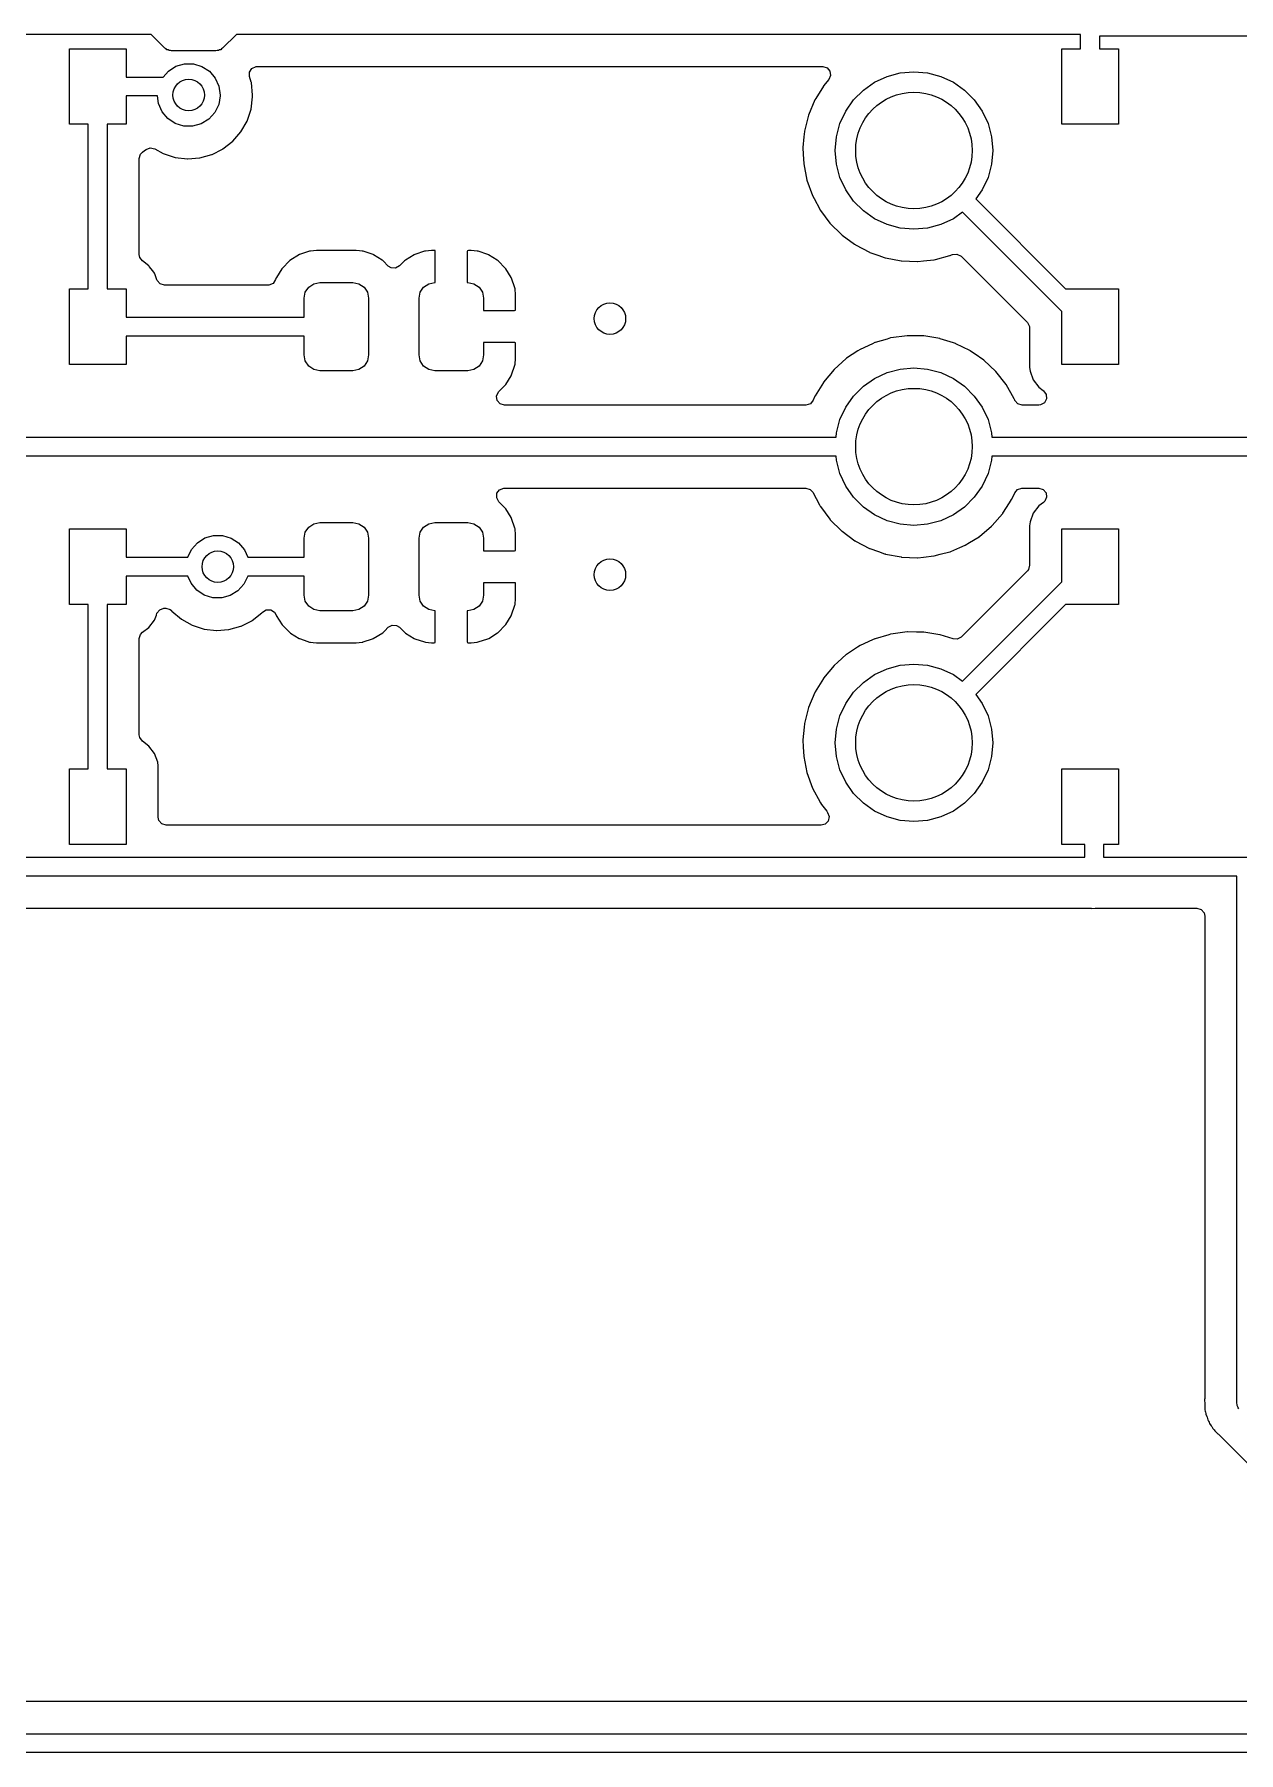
# Model space of a CAD drawing. Extents: x 51 to 243, y -135 to -54.
# Drawn here: x 93.99 to 113.1, y -135.02 to -107.76 of the extents above; entities that cross this region are included whole.
import ezdxf

# ---------------------------------------------------------------- set-up
doc = ezdxf.new("R2010")
doc.units = 0
doc.layers.add('BLACK', color=7, linetype='CONTINUOUS')

msp = doc.modelspace()

# ---------------------------------------------------------------- linework, layer by layer
at = {"layer": 'BLACK', "linetype": 'CONTINUOUS'}
for p, q in [((95.8435, -107.758), (91.845, -107.758)), ((96.0621, -107.977), (95.8435, -107.758)), ((97.1965, -107.758), (96.9779, -107.977)), ((110.595, -107.758), (97.1965, -107.758)), ((110.595, -107.985), (110.595, -107.758)), ((114.683, -107.785), (110.895, -107.785)), ((110.895, -107.785), (110.895, -107.985)), ((94.545, -109.185), (94.545, -107.985)), ((94.545, -107.985), (95.445, -107.985)), ((95.445, -107.985), (95.445, -108.435)), ((96.0792, -107.987), (96.0621, -107.977)), ((96.0931, -108.001), (96.0792, -107.987)), ((96.1122, -108.006), (96.0931, -108.001)), ((96.1293, -108.016), (96.1122, -108.006)), ((96.149, -108.016), (96.1293, -108.016)), ((96.1681, -108.021), (96.149, -108.016)), ((96.8719, -108.021), (96.1681, -108.021)), ((96.2356, -108.264), (96.3719, -108.225)), ((96.3719, -108.225), (96.5136, -108.226)), ((96.5136, -108.226), (96.6494, -108.267)), ((96.891, -108.016), (96.8719, -108.021)), ((96.9107, -108.016), (96.891, -108.016)), ((96.9278, -108.006), (96.9107, -108.016)), ((96.9469, -108.001), (96.9278, -108.006)), ((96.9608, -107.987), (96.9469, -108.001)), ((96.9779, -107.977), (96.9608, -107.987)), ((110.295, -109.185), (110.295, -107.985)), ((110.295, -107.985), (110.595, -107.985)), ((110.895, -107.985), (111.195, -107.985)), ((111.195, -107.985), (111.195, -109.185)), ((95.445, -108.435), (96.0315, -108.435)), ((96.0315, -108.435), (96.1157, -108.34)), ((96.1157, -108.34), (96.2356, -108.264)), ((96.6494, -108.267), (96.7684, -108.344)), ((96.7684, -108.344), (96.8609, -108.451)), ((96.8609, -108.451), (96.9196, -108.58)), ((97.4048, -108.358), (97.4427, -108.298)), ((97.4053, -108.429), (97.4048, -108.358)), ((97.4312, -108.515), (97.4053, -108.429)), ((97.4338, -108.524), (97.4312, -108.515)), ((97.4427, -108.298), (97.5071, -108.268)), ((97.5071, -108.268), (97.526, -108.267)), ((97.526, -108.267), (106.503, -108.267)), ((106.503, -108.267), (106.571, -108.287)), ((106.6, -108.474), (106.514, -108.576)), ((106.571, -108.287), (106.617, -108.341)), ((106.627, -108.411), (106.6, -108.474)), ((106.617, -108.341), (106.627, -108.411)), ((107.147, -108.642), (107.325, -108.517)), ((107.325, -108.517), (107.522, -108.425)), ((107.522, -108.425), (107.733, -108.369)), ((107.733, -108.369), (107.95, -108.35)), ((107.95, -108.35), (108.167, -108.369)), ((108.167, -108.369), (108.378, -108.425)), ((108.378, -108.425), (108.575, -108.517)), ((108.575, -108.517), (108.753, -108.642)), ((95.9425, -108.735), (95.445, -108.735)), ((95.445, -108.735), (95.445, -109.185)), ((95.9581, -108.855), (95.9425, -108.735)), ((96.9396, -108.733), (96.9161, -108.873)), ((96.9196, -108.58), (96.9397, -108.721)), ((96.9397, -108.721), (96.9396, -108.733)), ((97.4279, -108.945), (97.4527, -108.749)), ((97.4531, -108.721), (97.4338, -108.524)), ((97.4527, -108.749), (97.4531, -108.721)), ((106.393, -108.777), (106.379, -108.799)), ((106.512, -108.58), (106.393, -108.777)), ((106.514, -108.576), (106.512, -108.58)), ((106.992, -108.797), (107.147, -108.642)), ((108.753, -108.642), (108.908, -108.797)), ((96.0152, -108.985), (95.9581, -108.855)), ((96.1065, -109.093), (96.0152, -108.985)), ((96.8542, -109), (96.7591, -109.105)), ((96.9161, -108.873), (96.8542, -109)), ((97.3655, -109.133), (97.4279, -108.945)), ((106.278, -109.04), (106.213, -109.294)), ((106.379, -108.799), (106.278, -109.04)), ((106.775, -109.172), (106.867, -108.975)), ((106.867, -108.975), (106.992, -108.797)), ((108.908, -108.797), (109.033, -108.975)), ((109.033, -108.975), (109.125, -109.172)), ((94.845, -109.185), (94.545, -109.185)), ((94.845, -111.795), (94.845, -109.185)), ((95.445, -109.185), (95.145, -109.185)), ((95.145, -109.185), (95.145, -111.795)), ((96.2245, -109.172), (96.1065, -109.093)), ((96.3598, -109.214), (96.2245, -109.172)), ((96.5015, -109.217), (96.3598, -109.214)), ((96.6383, -109.179), (96.5015, -109.217)), ((96.7591, -109.105), (96.6383, -109.179)), ((97.1386, -109.454), (97.2678, -109.305)), ((97.2678, -109.305), (97.3655, -109.133)), ((106.213, -109.298), (106.204, -109.386)), ((106.213, -109.294), (106.213, -109.298)), ((106.213, -109.298), (106.213, -109.298)), ((106.719, -109.383), (106.775, -109.172)), ((109.125, -109.172), (109.181, -109.383)), ((111.195, -109.185), (110.295, -109.185)), ((95.7039, -109.626), (95.735, -109.603)), ((95.735, -109.603), (95.7621, -109.583)), ((95.7621, -109.583), (95.8286, -109.558)), ((95.8286, -109.558), (95.8991, -109.574)), ((95.8991, -109.574), (96.034, -109.649)), ((96.8117, -109.663), (96.9772, -109.579)), ((96.9772, -109.579), (96.9827, -109.576)), ((96.9772, -109.579), (96.9772, -109.579)), ((96.9827, -109.576), (97.1386, -109.454)), ((106.204, -109.386), (106.187, -109.554)), ((106.187, -109.554), (106.187, -109.559)), ((106.187, -109.559), (106.187, -109.559)), ((106.187, -109.559), (106.192, -109.657)), ((106.7, -109.6), (106.719, -109.383)), ((106.719, -109.817), (106.7, -109.6)), ((109.181, -109.383), (109.2, -109.6)), ((109.2, -109.6), (109.181, -109.817)), ((95.6535, -109.727), (95.6735, -109.659)), ((95.6535, -111.253), (95.6535, -109.727)), ((95.6735, -109.659), (95.7039, -109.626)), ((96.034, -109.649), (96.2221, -109.71)), ((96.2221, -109.71), (96.4185, -109.734)), ((96.4185, -109.734), (96.4246, -109.733)), ((96.4246, -109.733), (96.6095, -109.719)), ((96.4246, -109.733), (96.4246, -109.733)), ((96.6095, -109.719), (96.6096, -109.719)), ((96.6096, -109.719), (96.6157, -109.718)), ((96.6157, -109.718), (96.8062, -109.665)), ((96.8062, -109.665), (96.8117, -109.663)), ((96.8117, -109.663), (96.8117, -109.663)), ((106.192, -109.657), (106.2, -109.815)), ((106.2, -109.815), (106.251, -110.071)), ((106.775, -110.028), (106.719, -109.817)), ((109.181, -109.817), (109.125, -110.028)), ((106.251, -110.071), (106.339, -110.317)), ((106.867, -110.225), (106.775, -110.028)), ((109.125, -110.028), (109.033, -110.225)), ((106.339, -110.317), (106.364, -110.364)), ((106.364, -110.364), (106.455, -110.533)), ((106.992, -110.403), (106.867, -110.225)), ((107.147, -110.558), (106.992, -110.403)), ((109.033, -110.225), (108.931, -110.369)), ((108.931, -110.369), (110.357, -111.795)), ((106.455, -110.533), (106.463, -110.547)), ((106.463, -110.547), (106.466, -110.551)), ((106.466, -110.551), (106.466, -110.551)), ((106.466, -110.551), (106.616, -110.753)), ((107.325, -110.683), (107.147, -110.558)), ((107.522, -110.775), (107.325, -110.683)), ((108.575, -110.683), (108.378, -110.775)), ((108.719, -110.581), (108.575, -110.683)), ((110.295, -112.157), (108.719, -110.581)), ((106.616, -110.753), (106.616, -110.753)), ((106.616, -110.753), (106.619, -110.757)), ((106.619, -110.757), (106.622, -110.76)), ((106.622, -110.76), (106.622, -110.76)), ((106.622, -110.76), (106.8, -110.936)), ((106.8, -110.936), (106.805, -110.941)), ((106.805, -110.941), (106.809, -110.944)), ((106.809, -110.944), (106.809, -110.944)), ((106.809, -110.944), (107.006, -111.088)), ((107.733, -110.831), (107.522, -110.775)), ((107.95, -110.85), (107.733, -110.831)), ((108.167, -110.831), (107.95, -110.85)), ((108.378, -110.775), (108.167, -110.831)), ((98.2304, -111.242), (98.1961, -111.253)), ((98.3573, -111.2), (98.2304, -111.242)), ((98.3638, -111.197), (98.3573, -111.2)), ((98.3573, -111.2), (98.3573, -111.2)), ((98.3707, -111.197), (98.3638, -111.197)), ((98.4663, -111.187), (98.3707, -111.197)), ((98.3707, -111.197), (98.3707, -111.197)), ((98.4664, -111.187), (98.4663, -111.187)), ((98.4696, -111.186), (98.4664, -111.187)), ((99.0954, -111.186), (98.4696, -111.186)), ((99.1483, -111.192), (99.0954, -111.186)), ((99.193, -111.197), (99.1483, -111.192)), ((99.1999, -111.197), (99.193, -111.197)), ((99.193, -111.197), (99.193, -111.197)), ((99.2064, -111.199), (99.1999, -111.197)), ((99.27, -111.22), (99.2064, -111.199)), ((99.2064, -111.199), (99.2064, -111.199)), ((99.3677, -111.253), (99.27, -111.22)), ((100.182, -111.2), (100.028, -111.252)), ((100.196, -111.197), (100.182, -111.2)), ((100.291, -111.187), (100.196, -111.197)), ((100.298, -111.187), (100.291, -111.187)), ((100.34, -111.187), (100.298, -111.187)), ((100.348, -111.189), (100.34, -111.187)), ((100.349, -111.19), (100.348, -111.189)), ((100.353, -111.205), (100.349, -111.19)), ((100.353, -111.695), (100.353, -111.205)), ((100.863, -111.193), (100.861, -111.201)), ((100.861, -111.201), (100.861, -111.695)), ((100.864, -111.191), (100.863, -111.193)), ((100.88, -111.187), (100.864, -111.191)), ((100.917, -111.187), (100.88, -111.187)), ((100.924, -111.187), (100.917, -111.187)), ((101.018, -111.197), (100.924, -111.187)), ((101.031, -111.2), (101.018, -111.197)), ((101.186, -111.251), (101.031, -111.2)), ((107.006, -111.088), (107.016, -111.095)), ((107.016, -111.095), (107.02, -111.098)), ((107.02, -111.098), (107.02, -111.098)), ((107.02, -111.098), (107.243, -111.215)), ((107.243, -111.215), (107.243, -111.215)), ((107.243, -111.215), (107.247, -111.217)), ((107.247, -111.217), (107.391, -111.267)), ((108.559, -111.252), (108.629, -111.244)), ((108.629, -111.244), (108.698, -111.279)), ((95.6614, -111.297), (95.6535, -111.253)), ((95.7039, -111.354), (95.6614, -111.297)), ((95.8083, -111.432), (95.7039, -111.354)), ((95.8136, -111.439), (95.8083, -111.432)), ((95.8686, -111.512), (95.8136, -111.439)), ((95.8956, -111.548), (95.8686, -111.512)), ((97.9169, -111.478), (97.8329, -111.614)), ((97.9207, -111.472), (97.9169, -111.478)), ((97.9169, -111.478), (97.9169, -111.478)), ((98.0457, -111.347), (97.9207, -111.472)), ((98.1961, -111.253), (98.0457, -111.347)), ((99.374, -111.257), (99.3677, -111.253)), ((99.5121, -111.342), (99.374, -111.257)), ((99.374, -111.257), (99.374, -111.257)), ((99.5183, -111.346), (99.5121, -111.342)), ((99.5235, -111.351), (99.5183, -111.346)), ((99.6064, -111.434), (99.5235, -111.351)), ((99.5235, -111.351), (99.5235, -111.351)), ((99.6515, -111.463), (99.6064, -111.434)), ((99.7223, -111.468), (99.6515, -111.463)), ((99.7846, -111.433), (99.7223, -111.468)), ((99.8658, -111.352), (99.7846, -111.433)), ((99.8772, -111.343), (99.8658, -111.352)), ((100.015, -111.258), (99.8772, -111.343)), ((100.028, -111.252), (100.015, -111.258)), ((101.199, -111.257), (101.186, -111.251)), ((101.337, -111.342), (101.199, -111.257)), ((101.348, -111.351), (101.337, -111.342)), ((101.463, -111.466), (101.348, -111.351)), ((101.472, -111.477), (101.463, -111.466)), ((101.557, -111.615), (101.472, -111.477)), ((107.391, -111.267), (107.475, -111.297)), ((107.475, -111.297), (107.494, -111.303)), ((107.494, -111.303), (107.498, -111.304)), ((107.498, -111.304), (107.746, -111.351)), ((107.746, -111.351), (107.746, -111.351)), ((107.746, -111.351), (107.75, -111.352)), ((107.75, -111.352), (107.881, -111.357)), ((107.881, -111.357), (108.007, -111.362)), ((108.007, -111.362), (108.007, -111.362)), ((108.007, -111.362), (108.012, -111.362)), ((108.012, -111.362), (108.103, -111.352)), ((108.103, -111.352), (108.267, -111.334)), ((108.267, -111.334), (108.267, -111.334)), ((108.267, -111.334), (108.271, -111.334)), ((108.271, -111.334), (108.291, -111.329)), ((108.291, -111.329), (108.52, -111.269)), ((108.52, -111.269), (108.524, -111.267)), ((108.524, -111.267), (108.548, -111.257)), ((108.548, -111.257), (108.559, -111.252)), ((108.698, -111.279), (109.75, -112.331)), ((95.8988, -111.557), (95.8956, -111.548)), ((95.9355, -111.655), (95.8988, -111.557)), ((95.9389, -111.663), (95.9355, -111.655)), ((95.9854, -111.716), (95.9389, -111.663)), ((96.0535, -111.736), (95.9854, -111.716)), ((97.699, -111.736), (96.0535, -111.736)), ((97.7126, -111.736), (97.699, -111.736)), ((97.7782, -111.709), (97.7126, -111.736)), ((97.8186, -111.65), (97.7782, -111.709)), ((97.8279, -111.622), (97.8186, -111.65)), ((97.8329, -111.614), (97.8279, -111.622)), ((98.289, -111.849), (98.3432, -111.768)), ((98.3432, -111.768), (98.4243, -111.714)), ((98.4243, -111.714), (98.52, -111.695)), ((98.52, -111.695), (99.045, -111.695)), ((99.045, -111.695), (99.1407, -111.714)), ((99.1407, -111.714), (99.2218, -111.768)), ((99.2218, -111.768), (99.276, -111.849)), ((100.114, -111.849), (100.168, -111.768)), ((100.168, -111.768), (100.249, -111.714)), ((100.249, -111.714), (100.345, -111.695)), ((100.345, -111.695), (100.353, -111.695)), ((100.861, -111.695), (100.87, -111.695)), ((100.87, -111.695), (100.966, -111.714)), ((100.966, -111.714), (101.047, -111.768)), ((101.047, -111.768), (101.101, -111.849)), ((101.563, -111.628), (101.557, -111.615)), ((101.615, -111.782), (101.563, -111.628)), ((101.618, -111.796), (101.615, -111.782)), ((94.545, -112.995), (94.545, -111.795)), ((94.545, -111.795), (94.845, -111.795)), ((95.145, -111.795), (95.445, -111.795)), ((95.445, -111.795), (95.445, -112.245)), ((98.27, -111.945), (98.289, -111.849)), ((98.27, -112.245), (98.27, -111.945)), ((99.276, -111.849), (99.295, -111.945)), ((99.295, -111.945), (99.295, -112.845)), ((100.095, -111.945), (100.114, -111.849)), ((100.095, -112.845), (100.095, -111.945)), ((101.101, -111.849), (101.12, -111.945)), ((101.12, -111.945), (101.12, -112.141)), ((101.628, -111.891), (101.618, -111.796)), ((101.628, -111.898), (101.628, -111.891)), ((101.628, -112.127), (101.628, -111.898)), ((110.357, -111.795), (111.195, -111.795)), ((111.195, -111.795), (111.195, -112.995)), ((95.445, -112.245), (98.27, -112.245)), ((101.12, -112.141), (101.61, -112.141)), ((101.61, -112.141), (101.625, -112.137)), ((101.625, -112.137), (101.626, -112.135)), ((101.626, -112.135), (101.628, -112.127)), ((109.75, -112.331), (109.784, -112.393)), ((110.295, -112.995), (110.295, -112.157)), ((98.27, -112.545), (95.445, -112.545)), ((95.445, -112.545), (95.445, -112.995)), ((98.27, -112.845), (98.27, -112.545)), ((107.523, -112.593), (107.332, -112.648)), ((107.579, -112.576), (107.523, -112.593)), ((107.583, -112.575), (107.579, -112.576)), ((107.579, -112.576), (107.579, -112.576)), ((107.842, -112.54), (107.583, -112.575)), ((107.847, -112.54), (107.842, -112.54)), ((107.99, -112.542), (107.847, -112.54)), ((107.847, -112.54), (107.847, -112.54)), ((108.104, -112.543), (107.99, -112.542)), ((108.362, -112.585), (108.104, -112.543)), ((108.366, -112.587), (108.362, -112.585)), ((108.579, -112.655), (108.366, -112.587)), ((109.784, -112.393), (109.786, -112.42)), ((109.786, -112.42), (109.786, -113.043)), ((98.289, -112.941), (98.27, -112.845)), ((99.295, -112.845), (99.276, -112.941)), ((100.114, -112.941), (100.095, -112.845)), ((101.12, -112.845), (101.101, -112.941)), ((101.614, -112.649), (101.12, -112.649)), ((101.12, -112.649), (101.12, -112.845)), ((101.622, -112.651), (101.614, -112.649)), ((101.624, -112.652), (101.622, -112.651)), ((101.628, -112.667), (101.624, -112.652)), ((101.628, -112.892), (101.628, -112.667)), ((107.06, -112.781), (106.88, -112.898)), ((107.095, -112.758), (107.06, -112.781)), ((107.292, -112.667), (107.095, -112.758)), ((107.328, -112.65), (107.292, -112.667)), ((107.332, -112.648), (107.328, -112.65)), ((107.328, -112.65), (107.328, -112.65)), ((108.611, -112.665), (108.579, -112.655)), ((108.615, -112.667), (108.611, -112.665)), ((108.836, -112.776), (108.615, -112.667)), ((108.615, -112.667), (108.615, -112.667)), ((108.845, -112.781), (108.836, -112.776)), ((108.849, -112.783), (108.845, -112.781)), ((108.907, -112.824), (108.849, -112.783)), ((108.849, -112.783), (108.849, -112.783)), ((109.06, -112.93), (108.907, -112.824)), ((95.445, -112.995), (94.545, -112.995)), ((98.3432, -113.022), (98.289, -112.941)), ((98.4243, -113.076), (98.3432, -113.022)), ((98.52, -113.095), (98.4243, -113.076)), ((99.045, -113.095), (98.52, -113.095)), ((99.1407, -113.076), (99.045, -113.095)), ((99.2218, -113.022), (99.1407, -113.076)), ((99.276, -112.941), (99.2218, -113.022)), ((100.168, -113.022), (100.114, -112.941)), ((100.249, -113.076), (100.168, -113.022)), ((100.345, -113.095), (100.249, -113.076)), ((100.87, -113.095), (100.345, -113.095)), ((100.966, -113.076), (100.87, -113.095)), ((101.047, -113.022), (100.966, -113.076)), ((101.101, -112.941), (101.047, -113.022)), ((101.564, -113.161), (101.615, -113.006)), ((101.615, -113.006), (101.618, -112.993)), ((101.618, -112.993), (101.628, -112.899)), ((101.628, -112.899), (101.628, -112.892)), ((106.681, -113.075), (106.514, -113.276)), ((106.876, -112.901), (106.681, -113.075)), ((106.88, -112.898), (106.876, -112.901)), ((106.88, -112.898), (106.88, -112.898)), ((107.325, -113.217), (107.522, -113.125)), ((107.522, -113.125), (107.733, -113.069)), ((107.733, -113.069), (107.95, -113.05)), ((107.95, -113.05), (108.167, -113.069)), ((108.167, -113.069), (108.378, -113.125)), ((108.378, -113.125), (108.575, -113.217)), ((109.25, -113.109), (109.06, -112.93)), ((109.412, -113.314), (109.25, -113.109)), ((109.786, -113.043), (109.793, -113.105)), ((109.793, -113.105), (109.844, -113.242)), ((111.195, -112.995), (110.295, -112.995)), ((101.355, -113.433), (101.361, -113.426)), ((101.361, -113.426), (101.464, -113.323)), ((101.464, -113.323), (101.473, -113.312)), ((101.473, -113.312), (101.558, -113.174)), ((101.558, -113.174), (101.564, -113.161)), ((106.512, -113.28), (106.382, -113.494)), ((106.514, -113.276), (106.512, -113.28)), ((106.992, -113.497), (107.147, -113.342)), ((107.147, -113.342), (107.325, -113.217)), ((108.575, -113.217), (108.753, -113.342)), ((108.753, -113.342), (108.908, -113.497)), ((109.542, -113.541), (109.412, -113.314)), ((109.844, -113.242), (109.932, -113.358)), ((109.932, -113.358), (110.002, -113.411)), ((110.002, -113.411), (110.007, -113.415)), ((110.007, -113.415), (110.05, -113.472)), ((101.325, -113.498), (101.355, -113.433)), ((101.335, -113.568), (101.325, -113.498)), ((101.382, -113.621), (101.335, -113.568)), ((101.45, -113.641), (101.382, -113.621)), ((106.235, -113.641), (101.45, -113.641)), ((106.307, -113.619), (106.235, -113.641)), ((106.352, -113.564), (106.307, -113.619)), ((106.379, -113.499), (106.352, -113.564)), ((106.382, -113.494), (106.379, -113.499)), ((106.775, -113.872), (106.867, -113.675)), ((106.867, -113.675), (106.992, -113.497)), ((108.908, -113.497), (109.033, -113.675)), ((109.033, -113.675), (109.125, -113.872)), ((109.55, -113.561), (109.542, -113.541)), ((109.552, -113.568), (109.55, -113.561)), ((109.599, -113.621), (109.552, -113.568)), ((109.667, -113.641), (109.599, -113.621)), ((109.931, -113.641), (109.667, -113.641)), ((109.958, -113.639), (109.931, -113.641)), ((110.02, -113.605), (109.958, -113.639)), ((110.055, -113.542), (110.02, -113.605)), ((110.05, -113.472), (110.055, -113.542)), ((106.719, -114.083), (106.775, -113.872)), ((109.125, -113.872), (109.181, -114.083)), ((90.1369, -114.15), (106.713, -114.15)), ((106.713, -114.15), (106.719, -114.083)), ((109.181, -114.083), (109.187, -114.15)), ((109.187, -114.15), (125.763, -114.15)), ((106.713, -114.45), (90.1369, -114.45)), ((106.719, -114.517), (106.713, -114.45)), ((106.775, -114.728), (106.719, -114.517)), ((109.181, -114.517), (109.125, -114.728)), ((109.187, -114.45), (109.181, -114.517)), ((125.763, -114.45), (109.187, -114.45)), ((106.867, -114.925), (106.775, -114.728)), ((109.125, -114.728), (109.033, -114.925)), ((101.327, -115.111), (101.332, -115.041)), ((101.332, -115.041), (101.374, -114.984)), ((101.374, -114.984), (101.441, -114.959)), ((101.441, -114.959), (101.45, -114.959)), ((101.45, -114.959), (106.232, -114.959)), ((106.232, -114.959), (106.3, -114.979)), ((106.3, -114.979), (106.343, -115.025)), ((106.343, -115.025), (106.451, -115.225)), ((106.992, -115.103), (106.867, -114.925)), ((109.033, -114.925), (108.908, -115.103)), ((109.517, -115.102), (109.549, -115.033)), ((109.549, -115.033), (109.595, -114.979)), ((109.595, -114.979), (109.664, -114.959)), ((109.664, -114.959), (109.931, -114.959)), ((109.931, -114.959), (110, -114.979)), ((110, -114.979), (110.046, -115.032)), ((110.046, -115.032), (110.056, -115.102)), ((101.361, -115.174), (101.327, -115.111)), ((101.463, -115.276), (101.361, -115.174)), ((101.472, -115.287), (101.463, -115.276)), ((101.557, -115.425), (101.472, -115.287)), ((106.451, -115.225), (106.463, -115.247)), ((106.463, -115.247), (106.466, -115.251)), ((106.466, -115.251), (106.466, -115.251)), ((106.466, -115.251), (106.616, -115.453)), ((107.147, -115.258), (106.992, -115.103)), ((107.325, -115.383), (107.147, -115.258)), ((108.753, -115.258), (108.575, -115.383)), ((108.908, -115.103), (108.753, -115.258)), ((109.361, -115.357), (109.467, -115.192)), ((109.467, -115.192), (109.5, -115.141)), ((109.5, -115.141), (109.517, -115.102)), ((109.932, -115.242), (109.844, -115.358)), ((110.007, -115.185), (109.932, -115.242)), ((110.027, -115.167), (110.007, -115.185)), ((110.056, -115.102), (110.027, -115.167)), ((94.545, -116.805), (94.545, -115.605)), ((94.545, -115.605), (95.445, -115.605)), ((95.445, -115.605), (95.445, -116.055)), ((98.289, -115.659), (98.3432, -115.578)), ((98.3432, -115.578), (98.4243, -115.524)), ((98.4243, -115.524), (98.52, -115.505)), ((98.52, -115.505), (99.045, -115.505)), ((99.045, -115.505), (99.1407, -115.524)), ((99.1407, -115.524), (99.2218, -115.578)), ((99.2218, -115.578), (99.276, -115.659)), ((100.114, -115.659), (100.168, -115.578)), ((100.168, -115.578), (100.249, -115.524)), ((100.249, -115.524), (100.345, -115.505)), ((100.345, -115.505), (100.87, -115.505)), ((100.87, -115.505), (100.966, -115.524)), ((100.966, -115.524), (101.047, -115.578)), ((101.047, -115.578), (101.101, -115.659)), ((101.563, -115.438), (101.557, -115.425)), ((101.615, -115.592), (101.563, -115.438)), ((101.618, -115.606), (101.615, -115.592)), ((101.628, -115.701), (101.618, -115.606)), ((106.616, -115.453), (106.616, -115.453)), ((106.616, -115.453), (106.619, -115.457)), ((106.619, -115.457), (106.622, -115.46)), ((106.622, -115.46), (106.622, -115.46)), ((106.622, -115.46), (106.801, -115.638)), ((107.522, -115.475), (107.325, -115.383)), ((107.733, -115.531), (107.522, -115.475)), ((107.95, -115.55), (107.733, -115.531)), ((108.167, -115.531), (107.95, -115.55)), ((108.378, -115.475), (108.167, -115.531)), ((108.575, -115.383), (108.378, -115.475)), ((108.99, -115.724), (109.182, -115.561)), ((109.182, -115.561), (109.186, -115.558)), ((109.182, -115.561), (109.182, -115.561)), ((109.186, -115.558), (109.189, -115.554)), ((109.189, -115.554), (109.355, -115.365)), ((109.355, -115.365), (109.358, -115.361)), ((109.355, -115.365), (109.355, -115.365)), ((109.358, -115.361), (109.361, -115.357)), ((109.793, -115.495), (109.786, -115.557)), ((109.786, -115.557), (109.786, -116.18)), ((109.844, -115.358), (109.793, -115.495)), ((110.295, -116.443), (110.295, -115.605)), ((110.295, -115.605), (111.195, -115.605)), ((111.195, -115.605), (111.195, -116.805)), ((96.4831, -115.93), (96.5769, -115.824)), ((96.5769, -115.824), (96.6968, -115.749)), ((96.6968, -115.749), (96.8331, -115.71)), ((96.8331, -115.71), (96.9749, -115.71)), ((96.9749, -115.71), (97.1107, -115.751)), ((97.1107, -115.751), (97.2297, -115.828)), ((97.2297, -115.828), (97.3222, -115.936)), ((98.27, -115.755), (98.289, -115.659)), ((98.27, -116.055), (98.27, -115.755)), ((99.276, -115.659), (99.295, -115.755)), ((99.295, -115.755), (99.295, -116.655)), ((100.095, -115.755), (100.114, -115.659)), ((100.095, -116.655), (100.095, -115.755)), ((101.101, -115.659), (101.12, -115.755)), ((101.12, -115.755), (101.12, -115.951)), ((101.628, -115.708), (101.628, -115.701)), ((101.628, -115.937), (101.628, -115.708)), ((106.801, -115.638), (106.805, -115.641)), ((106.805, -115.641), (106.809, -115.644)), ((106.809, -115.644), (106.809, -115.644)), ((106.809, -115.644), (107.012, -115.793)), ((107.012, -115.793), (107.016, -115.795)), ((107.016, -115.795), (107.02, -115.798)), ((107.02, -115.798), (107.02, -115.798)), ((107.02, -115.798), (107.243, -115.915)), ((108.677, -115.902), (108.764, -115.864)), ((108.764, -115.864), (108.83, -115.823)), ((108.83, -115.823), (108.983, -115.729)), ((108.983, -115.729), (108.987, -115.727)), ((108.983, -115.729), (108.983, -115.729)), ((108.987, -115.727), (108.99, -115.724)), ((108.99, -115.724), (108.99, -115.724)), ((95.445, -116.055), (96.4246, -116.055)), ((96.4246, -116.055), (96.4831, -115.93)), ((97.3222, -115.936), (97.3765, -116.055)), ((97.3765, -116.055), (98.27, -116.055)), ((101.12, -115.951), (101.61, -115.951)), ((101.61, -115.951), (101.625, -115.947)), ((101.625, -115.947), (101.626, -115.945)), ((101.626, -115.945), (101.628, -115.937)), ((107.243, -115.915), (107.243, -115.915)), ((107.243, -115.915), (107.247, -115.917)), ((107.247, -115.917), (107.385, -115.966)), ((107.385, -115.966), (107.481, -115.999)), ((107.481, -115.999), (107.494, -116.003)), ((107.494, -116.003), (107.498, -116.004)), ((107.498, -116.004), (107.746, -116.051)), ((107.746, -116.051), (107.746, -116.051)), ((107.746, -116.051), (107.75, -116.052)), ((107.75, -116.052), (107.88, -116.057)), ((107.88, -116.057), (108.007, -116.062)), ((108.007, -116.062), (108.007, -116.062)), ((108.007, -116.062), (108.012, -116.062)), ((108.012, -116.062), (108.102, -116.052)), ((108.102, -116.052), (108.267, -116.034)), ((108.267, -116.034), (108.267, -116.034)), ((108.267, -116.034), (108.271, -116.034)), ((108.271, -116.034), (108.366, -116.009)), ((108.366, -116.009), (108.52, -115.969)), ((108.52, -115.969), (108.524, -115.967)), ((108.52, -115.969), (108.52, -115.969)), ((108.524, -115.967), (108.536, -115.962)), ((108.536, -115.962), (108.677, -115.902)), ((96.4263, -116.355), (95.445, -116.355)), ((95.445, -116.355), (95.445, -116.805)), ((96.4765, -116.469), (96.4263, -116.355)), ((97.3773, -116.357), (97.3155, -116.485)), ((97.3777, -116.355), (97.3773, -116.357)), ((98.27, -116.355), (97.3777, -116.355)), ((98.27, -116.655), (98.27, -116.355)), ((109.75, -116.269), (108.698, -117.321)), ((109.766, -116.248), (109.75, -116.269)), ((109.786, -116.18), (109.766, -116.248)), ((96.5677, -116.578), (96.4765, -116.469)), ((96.6857, -116.656), (96.5677, -116.578)), ((96.8211, -116.699), (96.6857, -116.656)), ((97.0996, -116.664), (96.9628, -116.701)), ((97.2204, -116.59), (97.0996, -116.664)), ((97.3155, -116.485), (97.2204, -116.59)), ((98.289, -116.751), (98.27, -116.655)), ((99.295, -116.655), (99.276, -116.751)), ((100.114, -116.751), (100.095, -116.655)), ((101.12, -116.655), (101.101, -116.751)), ((101.614, -116.459), (101.12, -116.459)), ((101.12, -116.459), (101.12, -116.655)), ((101.622, -116.461), (101.614, -116.459)), ((101.624, -116.462), (101.622, -116.461)), ((101.628, -116.477), (101.624, -116.462)), ((101.628, -116.702), (101.628, -116.477)), ((108.719, -118.019), (110.295, -116.443)), ((94.845, -116.805), (94.545, -116.805)), ((94.845, -119.415), (94.845, -116.805)), ((95.445, -116.805), (95.145, -116.805)), ((95.145, -116.805), (95.145, -119.415)), ((95.9255, -116.972), (95.9355, -116.945)), ((95.9355, -116.945), (95.9782, -116.889)), ((95.9782, -116.889), (96.0447, -116.864)), ((96.0447, -116.864), (96.0535, -116.863)), ((96.0535, -116.863), (96.0755, -116.863)), ((96.0755, -116.863), (96.1436, -116.884)), ((96.1436, -116.884), (96.1661, -116.902)), ((96.1661, -116.902), (96.1682, -116.904)), ((96.1682, -116.904), (96.172, -116.909)), ((96.172, -116.909), (96.3226, -117.037)), ((96.9628, -116.701), (96.8211, -116.699)), ((97.444, -117.061), (97.5998, -116.939)), ((97.5998, -116.939), (97.6103, -116.927)), ((97.6103, -116.927), (97.67, -116.888)), ((97.67, -116.888), (97.7409, -116.888)), ((97.7409, -116.888), (97.8007, -116.926)), ((97.8007, -116.926), (97.823, -116.965)), ((97.823, -116.965), (97.823, -116.965)), ((97.823, -116.965), (97.8231, -116.966)), ((97.8231, -116.966), (97.8252, -116.969)), ((97.8252, -116.969), (97.8261, -116.972)), ((98.3432, -116.832), (98.289, -116.751)), ((98.4243, -116.886), (98.3432, -116.832)), ((98.52, -116.905), (98.4243, -116.886)), ((99.045, -116.905), (98.52, -116.905)), ((99.1407, -116.886), (99.045, -116.905)), ((99.2218, -116.832), (99.1407, -116.886)), ((99.276, -116.751), (99.2218, -116.832)), ((100.168, -116.832), (100.114, -116.751)), ((100.249, -116.886), (100.168, -116.832)), ((100.345, -116.905), (100.249, -116.886)), ((100.353, -116.905), (100.345, -116.905)), ((100.353, -117.399), (100.353, -116.905)), ((100.87, -116.905), (100.861, -116.905)), ((100.861, -116.905), (100.861, -117.395)), ((100.966, -116.886), (100.87, -116.905)), ((101.047, -116.832), (100.966, -116.886)), ((101.101, -116.751), (101.047, -116.832)), ((101.558, -116.984), (101.564, -116.971)), ((101.564, -116.971), (101.615, -116.816)), ((101.615, -116.816), (101.618, -116.803)), ((101.618, -116.803), (101.628, -116.709)), ((101.628, -116.709), (101.628, -116.702)), ((110.357, -116.805), (108.931, -118.231)), ((111.195, -116.805), (110.357, -116.805)), ((95.7039, -117.246), (95.7082, -117.243)), ((95.7082, -117.243), (95.8083, -117.168)), ((95.8083, -117.168), (95.8956, -117.052)), ((95.8956, -117.052), (95.9255, -116.972)), ((96.3226, -117.037), (96.4953, -117.134)), ((96.4953, -117.134), (96.6834, -117.195)), ((96.6834, -117.195), (96.8798, -117.218)), ((96.8798, -117.218), (96.8859, -117.218)), ((96.8859, -117.218), (97.0708, -117.203)), ((96.8859, -117.218), (96.8859, -117.218)), ((97.0708, -117.203), (97.0708, -117.203)), ((97.0708, -117.203), (97.077, -117.203)), ((97.077, -117.203), (97.2675, -117.15)), ((97.2675, -117.15), (97.273, -117.147)), ((97.273, -117.147), (97.4385, -117.063)), ((97.273, -117.147), (97.273, -117.147)), ((97.4385, -117.063), (97.444, -117.061)), ((97.4385, -117.063), (97.4385, -117.063)), ((97.8261, -116.972), (97.8261, -116.972)), ((97.8261, -116.972), (97.8284, -116.979)), ((97.8284, -116.979), (97.9215, -117.129)), ((97.9215, -117.129), (98.0467, -117.254)), ((99.5193, -117.253), (99.5516, -117.221)), ((99.5516, -117.221), (99.6061, -117.167)), ((99.6061, -117.167), (99.6684, -117.132)), ((99.6684, -117.132), (99.7392, -117.137)), ((99.7392, -117.137), (99.7843, -117.166)), ((99.7843, -117.166), (99.8668, -117.249)), ((101.349, -117.248), (101.464, -117.133)), ((101.464, -117.133), (101.473, -117.122)), ((101.473, -117.122), (101.558, -116.984)), ((107.842, -117.24), (107.583, -117.275)), ((107.847, -117.24), (107.842, -117.24)), ((107.99, -117.242), (107.847, -117.24)), ((107.847, -117.24), (107.847, -117.24)), ((108.104, -117.243), (107.99, -117.242)), ((108.362, -117.285), (108.104, -117.243)), ((95.6535, -117.347), (95.6735, -117.279)), ((95.6535, -118.873), (95.6535, -117.347)), ((95.6735, -117.279), (95.7039, -117.246)), ((98.0467, -117.254), (98.0529, -117.258)), ((98.0529, -117.258), (98.0529, -117.258)), ((98.0529, -117.258), (98.1903, -117.343)), ((98.1903, -117.343), (98.1973, -117.347)), ((98.1973, -117.347), (98.2708, -117.371)), ((98.2708, -117.371), (98.3586, -117.401)), ((98.3586, -117.401), (98.3586, -117.401)), ((98.3586, -117.401), (98.3651, -117.403)), ((98.3651, -117.403), (98.372, -117.403)), ((98.372, -117.403), (98.372, -117.403)), ((98.372, -117.403), (98.415, -117.408)), ((98.415, -117.408), (98.4696, -117.413)), ((98.4696, -117.413), (99.0954, -117.413)), ((99.0954, -117.413), (99.0986, -117.413)), ((99.0986, -117.413), (99.1943, -117.403)), ((99.0986, -117.413), (99.0986, -117.413)), ((99.1943, -117.403), (99.1943, -117.403)), ((99.1943, -117.403), (99.2012, -117.403)), ((99.2012, -117.403), (99.2077, -117.4)), ((99.2077, -117.4), (99.358, -117.35)), ((99.2077, -117.4), (99.2077, -117.4)), ((99.358, -117.35), (99.3689, -117.347)), ((99.3689, -117.347), (99.5193, -117.253)), ((99.8668, -117.249), (99.8782, -117.258)), ((99.8782, -117.258), (100.016, -117.343)), ((100.016, -117.343), (100.029, -117.349)), ((100.029, -117.349), (100.184, -117.4)), ((100.184, -117.4), (100.197, -117.403)), ((100.197, -117.403), (100.291, -117.413)), ((100.291, -117.413), (100.298, -117.413)), ((100.298, -117.413), (100.335, -117.413)), ((100.335, -117.413), (100.351, -117.409)), ((100.351, -117.409), (100.352, -117.407)), ((100.352, -117.407), (100.353, -117.399)), ((100.861, -117.395), (100.866, -117.41)), ((100.866, -117.41), (100.867, -117.411)), ((100.867, -117.411), (100.875, -117.413)), ((100.875, -117.413), (100.917, -117.413)), ((100.917, -117.413), (100.924, -117.413)), ((100.924, -117.413), (101.019, -117.403)), ((101.019, -117.403), (101.033, -117.4)), ((101.033, -117.4), (101.187, -117.348)), ((101.187, -117.348), (101.2, -117.342)), ((101.2, -117.342), (101.338, -117.257)), ((101.338, -117.257), (101.349, -117.248)), ((107.056, -117.483), (106.88, -117.598)), ((107.095, -117.458), (107.056, -117.483)), ((107.292, -117.367), (107.095, -117.458)), ((107.328, -117.35), (107.292, -117.367)), ((107.332, -117.348), (107.328, -117.35)), ((107.328, -117.35), (107.328, -117.35)), ((107.551, -117.285), (107.332, -117.348)), ((107.579, -117.276), (107.551, -117.285)), ((107.583, -117.275), (107.579, -117.276)), ((107.579, -117.276), (107.579, -117.276)), ((108.366, -117.287), (108.362, -117.285)), ((108.57, -117.352), (108.366, -117.287)), ((108.366, -117.287), (108.366, -117.287)), ((108.635, -117.355), (108.57, -117.352)), ((108.698, -117.321), (108.635, -117.355)), ((106.681, -117.775), (106.514, -117.976)), ((106.686, -117.771), (106.681, -117.775)), ((106.744, -117.719), (106.686, -117.771)), ((106.876, -117.601), (106.744, -117.719)), ((106.88, -117.598), (106.876, -117.601)), ((106.88, -117.598), (106.88, -117.598)), ((107.522, -117.825), (107.733, -117.769)), ((107.733, -117.769), (107.95, -117.75)), ((107.95, -117.75), (108.167, -117.769)), ((108.167, -117.769), (108.378, -117.825)), ((106.512, -117.98), (106.383, -118.193)), ((106.514, -117.976), (106.512, -117.98)), ((106.992, -118.197), (107.147, -118.042)), ((107.147, -118.042), (107.325, -117.917)), ((107.325, -117.917), (107.522, -117.825)), ((108.378, -117.825), (108.575, -117.917)), ((108.575, -117.917), (108.719, -118.019)), ((106.379, -118.199), (106.278, -118.44)), ((106.383, -118.193), (106.379, -118.199)), ((106.867, -118.375), (106.992, -118.197)), ((108.931, -118.231), (109.033, -118.375)), ((106.278, -118.44), (106.213, -118.694)), ((106.719, -118.783), (106.775, -118.572)), ((106.775, -118.572), (106.867, -118.375)), ((109.033, -118.375), (109.125, -118.572)), ((109.125, -118.572), (109.181, -118.783)), ((95.6614, -118.917), (95.6535, -118.873)), ((106.208, -118.752), (106.187, -118.954)), ((106.213, -118.698), (106.208, -118.752)), ((106.213, -118.694), (106.213, -118.698)), ((106.213, -118.698), (106.213, -118.698)), ((106.7, -119), (106.719, -118.783)), ((109.181, -118.783), (109.2, -119)), ((95.7039, -118.974), (95.6614, -118.917)), ((95.8083, -119.052), (95.7039, -118.974)), ((95.8956, -119.168), (95.8083, -119.052)), ((106.187, -118.954), (106.187, -118.959)), ((106.187, -118.959), (106.187, -118.959)), ((106.187, -118.959), (106.192, -119.063)), ((106.192, -119.063), (106.2, -119.215)), ((106.719, -119.217), (106.7, -119)), ((109.2, -119), (109.181, -119.217)), ((94.545, -120.615), (94.545, -119.415)), ((94.545, -119.415), (94.845, -119.415)), ((95.145, -119.415), (95.445, -119.415)), ((95.445, -119.415), (95.445, -120.615)), ((95.9467, -119.305), (95.8956, -119.168)), ((95.9535, -119.367), (95.9467, -119.305)), ((95.9535, -120.18), (95.9535, -119.367)), ((106.2, -119.215), (106.251, -119.471)), ((106.775, -119.428), (106.719, -119.217)), ((109.181, -119.217), (109.125, -119.428)), ((110.295, -120.615), (110.295, -119.415)), ((110.295, -119.415), (111.195, -119.415)), ((111.195, -119.415), (111.195, -120.615)), ((106.251, -119.471), (106.339, -119.717)), ((106.867, -119.625), (106.775, -119.428)), ((106.992, -119.803), (106.867, -119.625)), ((109.033, -119.625), (108.908, -119.803)), ((109.125, -119.428), (109.033, -119.625)), ((106.339, -119.717), (106.341, -119.721)), ((106.341, -119.721), (106.46, -119.942)), ((106.46, -119.942), (106.463, -119.947)), ((106.463, -119.947), (106.466, -119.951)), ((106.466, -119.951), (106.466, -119.951)), ((106.466, -119.951), (106.485, -119.977)), ((107.147, -119.958), (106.992, -119.803)), ((107.325, -120.083), (107.147, -119.958)), ((108.753, -119.958), (108.575, -120.083)), ((108.908, -119.803), (108.753, -119.958)), ((95.9649, -120.232), (95.9535, -120.18)), ((96.0114, -120.286), (95.9649, -120.232)), ((106.485, -119.977), (106.566, -120.085)), ((106.59, -120.241), (106.539, -120.291)), ((106.566, -120.085), (106.58, -120.105)), ((106.58, -120.105), (106.605, -120.171)), ((106.605, -120.171), (106.59, -120.241)), ((107.522, -120.175), (107.325, -120.083)), ((107.733, -120.231), (107.522, -120.175)), ((107.95, -120.25), (107.733, -120.231)), ((108.167, -120.231), (107.95, -120.25)), ((108.378, -120.175), (108.167, -120.231)), ((108.575, -120.083), (108.378, -120.175)), ((96.0795, -120.306), (96.0114, -120.286)), ((106.479, -120.306), (96.0795, -120.306)), ((106.539, -120.291), (106.479, -120.306)), ((95.445, -120.615), (94.545, -120.615)), ((110.66, -120.615), (110.295, -120.615)), ((110.66, -120.815), (110.66, -120.615)), ((111.195, -120.615), (110.96, -120.615)), ((110.96, -120.615), (110.96, -120.815)), ((91.9105, -120.815), (110.66, -120.815)), ((110.96, -120.815), (128.783, -120.815)), ((113.073, -121.115), (73.5945, -121.115)), ((113.073, -129.479), (113.073, -121.115)), ((91.7851, -121.623), (110.736, -121.623)), ((110.736, -121.623), (110.76, -121.625)), ((110.76, -121.625), (110.761, -121.625)), ((110.761, -121.625), (110.761, -121.625)), ((110.761, -121.625), (110.769, -121.627)), ((110.769, -121.627), (110.827, -121.623)), ((110.827, -121.623), (110.835, -121.623)), ((110.835, -121.623), (112.439, -121.623)), ((112.439, -121.623), (112.507, -121.643)), ((112.507, -121.643), (112.554, -121.697)), ((112.554, -121.697), (112.565, -121.749)), ((112.565, -121.749), (112.565, -129.397)), ((112.564, -129.409), (112.563, -129.417)), ((112.563, -129.417), (112.563, -129.425)), ((112.563, -129.425), (112.565, -129.488)), ((112.565, -129.397), (112.564, -129.409)), ((112.565, -129.488), (112.565, -129.492)), ((112.565, -129.492), (112.565, -129.521)), ((113.079, -129.499), (113.073, -129.479)), ((113.079, -129.518), (113.079, -129.499)), ((112.565, -129.521), (112.566, -129.525)), ((112.566, -129.525), (112.566, -129.537)), ((112.566, -129.537), (112.568, -129.583)), ((112.568, -129.583), (112.574, -129.603)), ((112.574, -129.603), (112.574, -129.604)), ((112.574, -129.604), (112.578, -129.623)), ((112.578, -129.623), (112.581, -129.645)), ((112.581, -129.645), (112.584, -129.652)), ((112.584, -129.652), (112.584, -129.652)), ((112.584, -129.652), (112.598, -129.688)), ((112.598, -129.688), (112.601, -129.699)), ((112.601, -129.699), (112.614, -129.743)), ((112.614, -129.743), (112.625, -129.762)), ((112.625, -129.762), (112.634, -129.779)), ((112.634, -129.779), (112.642, -129.799)), ((113.088, -129.535), (113.079, -129.518)), ((113.094, -129.554), (113.088, -129.535)), ((113.108, -129.568), (113.094, -129.554)), ((112.642, -129.799), (112.669, -129.837)), ((112.669, -129.837), (112.676, -129.847)), ((112.676, -129.847), (112.695, -129.879)), ((112.695, -129.879), (112.695, -129.879)), ((112.695, -129.879), (112.699, -129.886)), ((112.699, -129.886), (112.714, -129.901)), ((112.714, -129.901), (112.727, -129.916)), ((112.727, -129.916), (112.74, -129.934)), ((112.74, -129.934), (112.775, -129.963)), ((112.775, -129.963), (112.784, -129.971)), ((112.784, -129.971), (116.697, -133.885)), ((116.727, -134.215), (58.999, -134.215)), ((58.7361, -134.724), (228.284, -134.724)), ((228.346, -135.024), (58.674, -135.024))]:
    msp.add_line(p, q, dxfattribs=at)
at = {"layer": 'BLACK'}
for centre, radius in [((96.4397, -108.721), 0.25), ((107.95, -109.6), 0.925), ((103.124, -112.268), 0.25), ((107.95, -114.3), 0.925), ((96.901, -116.205), 0.25), ((103.124, -116.332), 0.25), ((107.95, -119), 0.925)]:
    msp.add_circle(centre, radius, dxfattribs=at)

doc.saveas('drawing.dxf')
